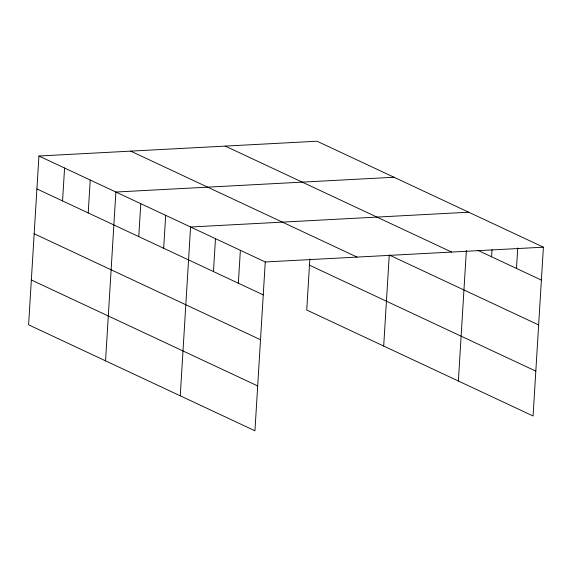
<?xml version="1.0" encoding="UTF-8"?>
<svg xmlns="http://www.w3.org/2000/svg" width="572" height="572" viewBox="0 0 572 572"><rect width="100%" height="100%" fill="white"/><g stroke="black" fill="none" stroke-linecap="round" stroke-linejoin="round"><path stroke-width="0.86" d="M38.925 156.013L28.6 324.817L254.94 430.78L265.265 261.969L38.925 156.013L317.06 141.22L543.4 247.183L533.075 415.987L306.735 310.031L309.86 258.966M62.562 200.929L64.579 168.018M88.217 212.934L90.226 180.03M105.555 360.846L115.88 192.035L394.015 177.249M138.767 236.601L140.776 203.689M163.663 248.255L165.68 215.351M180.251 395.81L190.576 227.005L468.704 212.212M213.456 271.564L215.472 238.66M238.36 283.219L240.369 250.314M383.69 346.06L389.26 255.005L538.645 324.939M458.379 381.023L466.373 250.4M491.591 256.778L492.027 249.664M516.487 268.432L517.739 247.976M265.265 261.969L543.4 247.183M477.942 250.386L541.384 280.087M225.275 146.103L451.615 252.059M130.709 151.13L357.05 257.085M309.473 265.186L535.821 371.142M36.915 188.917L263.256 294.88M34.17 233.769L260.51 339.725M31.346 279.973L257.686 385.928"/></g></svg>
